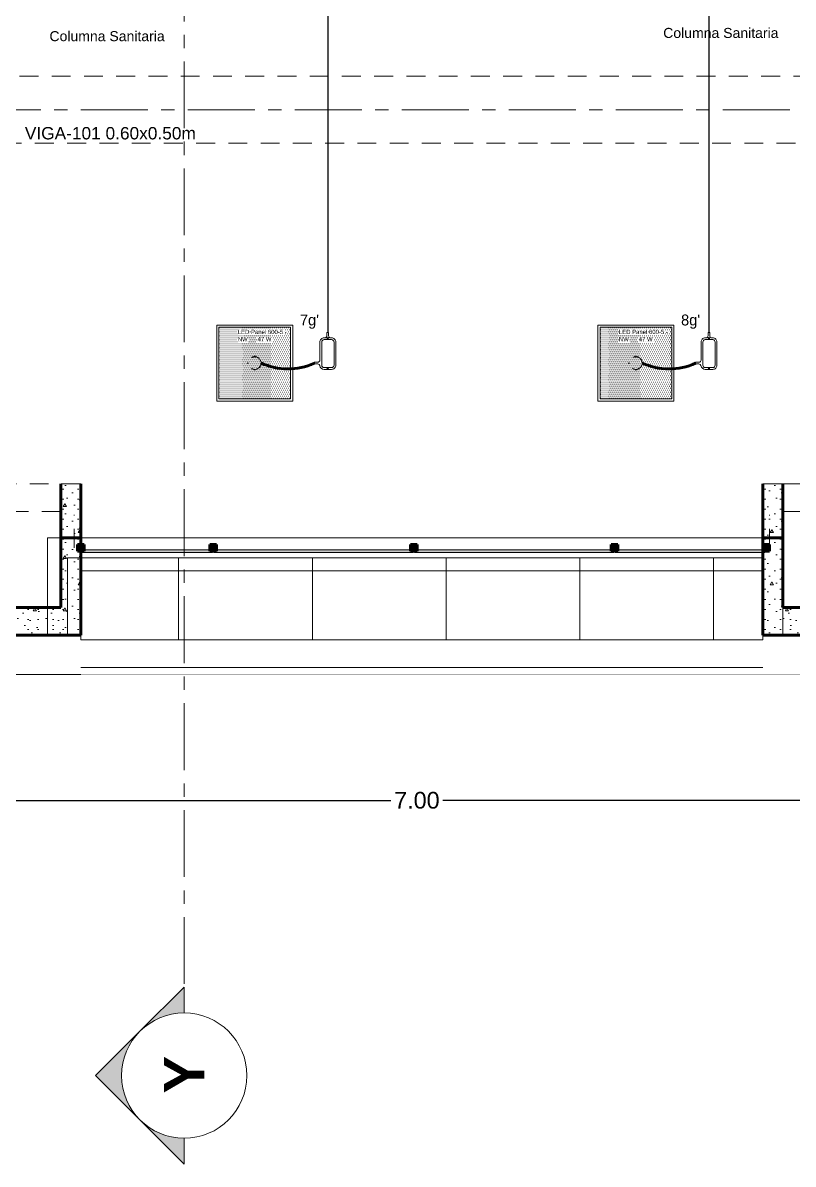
# Model space of a CAD drawing. Header units: inches. Extents: x -38 to 5698, y -33 to 92.
# Drawn here: x 130.34 to 136.1, y -0.44 to 8.1 of the extents above; entities that cross this region are included whole.
import ezdxf
from ezdxf.lldxf.tags import DXFTag

# ---------------------------------------------------------------- set-up
doc = ezdxf.new("R2010")
doc.units = ezdxf.units.IN
doc.header["$MEASUREMENT"] = 0
doc.set_wipeout_variables(frame=1)
doc.header["$PDMODE"] = 1
for name, pattern in [('CONTINUA', [0]), ('DASHED', [0.75, 0.5, -0.25]), ('Hidden Line', [0.195611, 0.141111, -0.0545]), ('HIDDEN2', [0.1875, 0.125, -0.0625]), ('Línea Oculta', [0.195611, 0.141111, -0.0545]), ('Punto & Raya', [0.65, 0.5, -0.075, 0, -0.075]), ('Wipeout_Contour', [1, 0, -1])]:
    doc.linetypes.add(name, pattern=pattern)
for name, color, linetype, lineweight in [('00_IE_Luminarias', 6, 'Continuous', 30), ('ALUMBRADO_CONDUIT', 30, 'CONDUIT1', 30), ('CABLEADO EXT.', 3, 'PVCSUBT', 30), ('Luminarias', 5, 'Continuous', 20), ('Simb_Alumbrado', 140, 'CONTINUA', 30)]:
    doc.layers.add(name, color=color, linetype=linetype, lineweight=lineweight)
for name, color, linetype in [('02 _ ARQ _ ALB _ Cotas Ejes', 7, 'Continuous'), ('02 _ ARQ _ ALB _ Ejes Generales', 7, 'Continuous'), ('02 _ ARQ _ ZON _ Espacio.3D', 7, 'Continuous'), ('08 _ STR _ EXT _ 07 Losa Aligerada', 7, 'Continuous'), ('08 _ STR _ EXT _ 08 Placas', 7, 'Continuous'), ('08 _ STR _ EXT _ 08 Placas Inclinadas', 7, 'Continuous'), ('08 _ STR _ EXT _ 09 Vigas', 7, 'Continuous'), ('Acabado - Muros', 7, 'Continuous'), ('Dibujo 2D - General', 7, 'Continuous'), ('Estructura - 03 LOSA', 7, 'Continuous'), ('Marcador - Secciones', 251, 'Continuous'), ('Notas - Etiquetas', 251, 'Continuous')]:
    doc.layers.add(name, color=color, linetype=linetype)
doc.styles.add('Estilo_Generado_1', font='swisseb.ttf')
doc.styles.add('Estilo_Generado_4', font='swisse.ttf')
doc.styles.add('{18b73a54-fa43-428c-adcb-c1c7bbdf2c84}', font='Simplex.shx')
tags = doc.linetypes.add('CONDUIT', pattern='A,1.5,-0.210535,["con",{18b73a54-fa43-428c-adcb-c1c7bbdf2c84},S=0.2,R=0,X=0,Y=-0.065594],-0.702384', length=2.412919).pattern_tags.tags
tags[6] = DXFTag(74, 10)
tags = doc.linetypes.add('CONDUIT1', pattern='A,1,-0.19772,["con",{18b73a54-fa43-428c-adcb-c1c7bbdf2c84},S=0.2,R=0,X=0,Y=-0.065594],-0.593642', length=1.791362).pattern_tags.tags
tags[6] = DXFTag(74, 10)
tags = doc.linetypes.add('PVCSUBT', pattern='A,0.6,-0.3,0.6,-0.075691,["PVC",Standard,S=0.2,R=0,X=0,Y=-0.093724],-0.621005', length=2.196696).pattern_tags.tags
tags[10] = DXFTag(74, 10)
doc.dimstyles.new('Estilo_Generado__1', dxfattribs={"dimtxt": 0.125, "dimasz": 0.095, "dimexe": 0.18, "dimexo": 0.3, "dimgap": 0, "dimtad": 0, "dimtih": 1, "dimtoh": 1, "dimzin": 0, "dimdsep": 46, "dimtxsty": 'Estilo_Generado_4', "dimblk": 'ARROWHEAD_6', "dimblk1": 'ARROWHEAD_6', "dimblk2": 'ARROWHEAD_6', "dimcen": 0.09, "dimse1": 1, "dimse2": 1, "dimclrd": 144, "dimclre": 144, "dimclrt": 7, "dimadec": 0, "dimazin": 0, "dimtfac": 1, "dimtdec": 4, "dimtmove": 0, "dimatfit": 3, "dimfxl": 1, "dimtolj": 1, "dimtzin": 0, "dimarcsym": 0})
pattern_1 = [(0, (92.5, 3e-09), (0, 0.3897114), [0.024375, -0.200625]), (0, (92.6125, 0.19486), (0, 0.3897114), [0.024375, -0.200625]), (60, (92.5, 3e-09), (-0.3375, 0.1948557), [0.024375, -0.200625]), (60, (92.725, 3e-09), (-0.3375, 0.1948557), [0.024375, -0.200625]), (120, (92.5244, 3e-09), (0.3375, 0.1948557), [0.024375, -0.200625]), (120, (92.7494, 3e-09), (0.3375, 0.1948557), [0.024375, -0.200625]), (0, (92.500015, 0.0375), (0, 0.075), [0, -0.075, 0, -0.1125]), (45, (92.537515, 0.0375), (-0.05303301, 0.05303301), [0, -0.05625, 0, -0.09375])]

# ---------------------------------------------------------------- blocks, each defined once
blk = doc.blocks.new('ARROWHEAD_6')
at = {"color": 0, "linetype": 'Continuous', "lineweight": 0}
for p, q in [((0, 0), (-1, 0)), ((-0.5, -0.5), (0.5, 0.5))]:
    blk.add_line(p, q, dxfattribs=at)
blk = doc.blocks.new('*D91', base_point=(804.059, 0))
at = {"layer": '02 _ ARQ _ ALB _ Cotas Ejes', "color": 144, "linetype": 'Continuous', "lineweight": -2, "transparency": 16777216}
for p, q in [((129.915, 2.2841), (133.0886, 2.2841)), ((136.725, 2.2841), (133.4761, 2.2841))]:
    blk.add_line(p, q, dxfattribs=at)
at = {"layer": 'Defpoints', "color": 0, "linetype": 'Continuous', "lineweight": 40, "transparency": 16777216}
for p in [(129.82, 7.45), (136.82, 7.45), (136.82, 2.2841)]:
    blk.add_point(p, dxfattribs=at)
at = {"layer": '02 _ ARQ _ ALB _ Cotas Ejes', "color": 144, "linetype": 'Continuous', "lineweight": -2, "transparency": 16777216, "xscale": 0.095, "yscale": 0.095, "zscale": 0.095, "rotation": 180}
blk.add_blockref('ARROWHEAD_6', (129.82, 2.2841), dxfattribs=at)
at = {"layer": '02 _ ARQ _ ALB _ Cotas Ejes', "color": 144, "linetype": 'Continuous', "lineweight": -2, "transparency": 16777216, "xscale": 0.095, "yscale": 0.095, "zscale": 0.095}
blk.add_blockref('ARROWHEAD_6', (136.82, 2.2841), dxfattribs=at)
at = {"layer": '02 _ ARQ _ ALB _ Cotas Ejes', "color": 7, "linetype": 'Continuous', "lineweight": 13, "transparency": 16777216, "insert": (133.2824, 2.2841), "char_height": 0.125, "attachment_point": 5, "style": 'Estilo_Generado_4'}
blk.add_mtext('\\A1;7.00', dxfattribs=at)
blk = doc.blocks.new('*U270')
at = {"layer": 'Luminarias', "linetype": 'DASHED', "lineweight": 0, "ltscale": 0.05}
blk.add_lwpolyline([(0, -0.0045), (0, 0.0045)], dxfattribs=at)
blk = doc.blocks.new('*U271')
at = {"color": 0, "linetype": 'ByBlock', "lineweight": -2, "transparency": 16777216}
for p, rotation in [((-0.05, 0), 90), ((0, -0.05), 180), ((0.05, 0), 269.9999999999999)]:
    blk.add_blockref('*U270', p, dxfattribs=dict(at, rotation=rotation))
blk.add_blockref('*U270', (0, 0.05), dxfattribs=at)
blk = doc.blocks.new('PANEL LED 50W')
at = {"layer": 'Luminarias'}
h = blk.add_hatch(dxfattribs=at)
h.set_pattern_fill('DOTS', color=4, scale=0.009097)
h.set_pattern_definition([(0, (0, -2e-14), (0.0072206, 0.01444116), [0, -0.01444116])])
h.paths.add_polyline_path([(-0.2574, -0.2574), (0.2574, -0.2574), (0.2574, 0.2574), (-0.2574, 0.2574)])
h.paths.add_polyline_path([(-0.1296, 0.0974), (0.1849, 0.0974), (0.1849, 0.2469), (-0.1296, 0.2469)], flags=24)
at = {"layer": 'Luminarias', "color": 4, "lineweight": 0}
for points in [[(-0.2729, 0.2729), (0.2729, 0.2729), (0.2729, -0.2729), (-0.2729, -0.2729)], [(-0.2574, -0.2574), (0.2574, -0.2574), (0.2574, 0.2574), (-0.2574, 0.2574)]]:
    blk.add_lwpolyline(points, close=True, dxfattribs=at)
at = {"layer": 'Luminarias', "color": 4, "linetype": 'DASHED', "lineweight": 0, "ltscale": 0.01}
blk.add_circle((0, 0), 0.0455, dxfattribs=at)
at = {"color": 4}
blk.add_blockref('*U271', (0, 0), dxfattribs=at)
at = {"layer": 'Luminarias', "color": 4, "insert": (-0.1218, 0.2392), "char_height": 0.030929, "width": 0.382855, "attachment_point": 1}
blk.add_mtext('{\\Ftxt|c0;LED Panel 600-5 - NW      47 W}', dxfattribs=at)
blk = doc.blocks.new('CAJA OVAL TIPO L')
at = {"layer": 'Simb_Alumbrado', "lineweight": 13}
blk.add_lwpolyline([(-0.0491, -0.079), (-0.0491, -0.0343, -0.380413), (-0.0258, -0.0088), (-0.0258, -0.0088, 0.341426), (-0.0164, 0.0033), (-0.0164, 0.0236), (-0.0063, 0.0236), (-0.0063, 0.0033, 0.414214), (0.0063, -0.0092), (0.1138, -0.0092, -0.414214), (0.1388, -0.0343), (0.1388, -0.0382, 0.414214), (0.1513, -0.0508), (0.1716, -0.0508), (0.1716, -0.0609), (0.1513, -0.0609, 0.414214), (0.1388, -0.0734), (0.1388, -0.079, -0.414214), (0.1138, -0.104), (-0.0241, -0.104, -0.414214), (-0.0491, -0.079, 0.414214)], format="xyb", dxfattribs=at)
for points in [[(-0.0483, -0.0558), (-0.0395, -0.0558)], [(-0.0439, -0.0514), (-0.0439, -0.0602)], [(0.1323, -0.0558), (0.1411, -0.0558)], [(0.1367, -0.0514), (0.1367, -0.0602)]]:
    blk.add_lwpolyline(points, dxfattribs=at)
blk.add_lwpolyline([(-0.0241, -0.0199), (0.1138, -0.0199, -0.414214), (0.1282, -0.0343), (0.1282, -0.079, -0.414214), (0.1138, -0.0934), (-0.0241, -0.0934, -0.414214), (-0.0384, -0.079), (-0.0384, -0.0343, -0.414214)], format="xyb", close=True, dxfattribs=at)
for centre in [(-0.0439, -0.0558), (0.1367, -0.0558)]:
    blk.add_circle(centre, 0.00438, dxfattribs=at)

msp = doc.modelspace()

# ---------------------------------------------------------------- hatches: boundary and pattern name
at = {"layer": '08 _ STR _ EXT _ 08 Placas', "linetype": 'Continuous', "lineweight": 9}
h = msp.add_hatch(dxfattribs=at)
h.set_pattern_fill('HORMIGÓN_EN_MASA_0002', color=250, style=0, pattern_type=2)
h.set_pattern_definition(pattern_1)
h.paths.add_polyline_path([(130.7699, 4.6516), (130.6199, 4.6516), (130.6199, 4.4445), (130.7699, 4.4445)])
h = msp.add_hatch(dxfattribs=at)
h.set_pattern_fill('HORMIGÓN_EN_MASA_0002', color=250, style=0, pattern_type=2)
h.set_pattern_definition(pattern_1)
h.paths.add_polyline_path([(136.0199, 4.6516), (135.8699, 4.6516), (135.8699, 4.4445), (136.0199, 4.4445)])
at = {"layer": 'Acabado - Muros', "linetype": 'Continuous', "lineweight": 0}
for points in [[(130.7949, 4.1979), (130.7449, 4.1979), (130.7449, 4.1479), (130.7949, 4.1479)], [(131.7339, 4.1979), (131.7339, 4.1479), (131.7839, 4.1479), (131.7839, 4.1979)], [(133.2339, 4.1979), (133.2339, 4.1479), (133.2839, 4.1479), (133.2839, 4.1979)], [(134.7339, 4.1979), (134.7339, 4.1479), (134.7839, 4.1479), (134.7839, 4.1979)], [(135.8699, 4.1979), (135.8699, 4.1479), (135.9199, 4.1479), (135.9199, 4.1979)]]:
    msp.add_hatch(color=254, dxfattribs=at).paths.add_polyline_path(points)
at = {"layer": 'Marcador - Secciones', "linetype": 'Continuous', "lineweight": 13}
for points in [[(131.5425, 0.8878), (131.2112, 0.5566, -0.198912), (131.5425, 0.6938)], [(131.2112, -0.1059, -0.414214), (131.2112, 0.5566), (130.88, 0.2253)], [(131.5425, -0.4372), (131.5425, -0.2431, -0.198912), (131.2112, -0.1059)]]:
    msp.add_hatch(color=7, dxfattribs=at).paths.add_polyline_path(points)

# ---------------------------------------------------------------- linework, layer by layer
at = {"layer": '02 _ ARQ _ ALB _ Ejes Generales', "color": 251, "linetype": 'Punto & Raya', "lineweight": 13}
msp.add_line((148.07, 7.45), (97.3454, 7.45), dxfattribs=at)
at = {"layer": '02 _ ARQ _ ZON _ Espacio.3D', "color": 254, "linetype": 'Continuous', "lineweight": 0, "flags": 128}
msp.add_lwpolyline([(130.07, 17.35), (130.07, 7.7), (130.27, 7.7), (130.27, 7.2), (129.77, 7.2), (129.77, 3.7271), (130.6199, 3.7271), (130.6224, 4.6516), (130.7699, 4.6516), (130.7699, 4.2489), (135.8699, 4.2489), (135.8699, 4.6516), (136.0199, 4.6516), (136.0199, 3.7271), (136.87, 3.7271)], dxfattribs=at)
at = {"layer": '08 _ STR _ EXT _ 07 Losa Aligerada', "color": 254, "linetype": 'Continuous', "lineweight": 18, "flags": 128}
msp.add_lwpolyline([(122.9315, 6.0005), (129.57, 6.0005), (129.57, 3.3753), (137.07, 3.3753), (137.07, 6.05), (144.82, 6.05), (144.82, 14.9999)], dxfattribs=at)
at = {"layer": '08 _ STR _ EXT _ 08 Placas', "color": 7, "linetype": 'Continuous', "lineweight": 80, "flags": 128}
for points in [[(130.7699, 4.2489), (130.6199, 4.2489)], [(130.6199, 4.2489), (130.6199, 3.7271)], [(136.0199, 4.2489), (135.8699, 4.2489)], [(136.0199, 3.7271), (136.0199, 4.2489)]]:
    msp.add_lwpolyline(points, dxfattribs=at)
at = {"layer": '08 _ STR _ EXT _ 08 Placas Inclinadas', "color": 7, "linetype": 'Continuous', "lineweight": 80}
for p, q in [((130.6199, 4.6516), (130.6199, 3.7271)), ((136.0199, 3.7271), (136.0199, 4.6516)), ((130.6199, 3.7271), (129.77, 3.7271)), ((136.87, 3.7271), (136.0199, 3.7271))]:
    msp.add_line(p, q, dxfattribs=at)
at = {"layer": '08 _ STR _ EXT _ 08 Placas Inclinadas', "color": 251, "linetype": 'Línea Oculta', "lineweight": 13}
for p, q in [((130.6199, 4.4445), (129.77, 4.4445)), ((136.87, 4.4445), (136.0199, 4.4445))]:
    msp.add_line(p, q, dxfattribs=at)
at = {"layer": '08 _ STR _ EXT _ 08 Placas Inclinadas', "color": 251, "linetype": 'Línea Oculta', "lineweight": 13, "flags": 128}
for points in [[(130.7699, 4.6516), (129.77, 4.6516)], [(136.87, 4.6516), (135.8699, 4.6516)]]:
    msp.add_lwpolyline(points, dxfattribs=at)
at = {"layer": '08 _ STR _ EXT _ 09 Vigas', "color": 251, "linetype": 'Hidden Line', "lineweight": 13}
for p, q in [((130.07, 7.7), (136.57, 7.7)), ((144.07, 7.2), (101.57, 7.2))]:
    msp.add_line(p, q, dxfattribs=at)
at = {"layer": 'Acabado - Muros', "color": 251, "linetype": 'Línea Oculta', "lineweight": 13}
for p, q in [((130.7199, 4.1729), (130.7199, 4.4187)), ((135.9199, 4.1729), (135.9199, 4.4187))]:
    msp.add_line(p, q, dxfattribs=at)
at = {"layer": 'Acabado - Muros', "color": 7, "linetype": 'Continuous', "lineweight": 60}
for p, q in [((130.7949, 4.1979), (130.7449, 4.1979)), ((130.7449, 4.1979), (130.7449, 4.1479)), ((130.7949, 4.1979), (130.7949, 4.1479)), ((131.7339, 4.1979), (131.7339, 4.1479)), ((131.7839, 4.1979), (131.7339, 4.1979)), ((131.7839, 4.1979), (131.7839, 4.1479)), ((133.2339, 4.1979), (133.2339, 4.1479)), ((133.2839, 4.1979), (133.2339, 4.1979)), ((133.2839, 4.1979), (133.2839, 4.1479)), ((134.7339, 4.1979), (134.7339, 4.1479)), ((134.7839, 4.1979), (134.7339, 4.1979)), ((134.7839, 4.1979), (134.7839, 4.1479)), ((135.8699, 4.1979), (135.8699, 4.1479)), ((135.9199, 4.1979), (135.8699, 4.1979)), ((135.9199, 4.1979), (135.9199, 4.1479)), ((130.7949, 4.1479), (130.7449, 4.1479)), ((131.7839, 4.1479), (131.7339, 4.1479)), ((133.2839, 4.1479), (133.2339, 4.1479)), ((134.7839, 4.1479), (134.7339, 4.1479)), ((135.9199, 4.1479), (135.8699, 4.1479))]:
    msp.add_line(p, q, dxfattribs=at)
at = {"layer": 'ALUMBRADO_CONDUIT', "color": 30, "lineweight": 30, "ltscale": 0.4, "true_color": 0xf26722}
for p, q in [((132.6156, 8.7754), (132.6157, 5.7846)), ((135.4656, 8.7754), (135.4657, 5.7846))]:
    msp.add_line(p, q, dxfattribs=at)
at = {"layer": 'CABLEADO EXT.', "color": 3, "lineweight": 80}
for centre in [(132.3176, 5.9875), (135.1676, 5.9875)]:
    msp.add_arc(centre, 0.4764, 245.15063, 294.62977, dxfattribs=at)
at = {"layer": 'Marcador - Secciones', "color": 7, "linetype": 'Continuous', "lineweight": 13, "flags": 128}
for points in [[(131.2112, 0.5566), (131.5425, 0.8878), (131.5425, 0.6938, 0.198912)], [(131.2112, -0.1059), (131.5425, -0.4372), (131.5425, -0.2431, -0.198912)]]:
    msp.add_lwpolyline(points, format="xyb", dxfattribs=at)
msp.add_lwpolyline([(131.2112, 0.5566), (130.88, 0.2253), (131.2112, -0.1059)], dxfattribs=at)
at = {"layer": 'Marcador - Secciones', "color": 7, "linetype": 'Continuous', "lineweight": 13}
msp.add_circle((131.5425, 0.2253), 0.4685, dxfattribs=at)

# ---------------------------------------------------------------- block references
at = {"layer": 'ALUMBRADO_CONDUIT', "xscale": 1.041283452965173, "yscale": 1.041283452965173, "zscale": 1.041283452965173}
for p in [(132.07, 5.5552), (134.92, 5.5552)]:
    msp.add_blockref('PANEL LED 50W', p, dxfattribs=at)
at = {"layer": 'ALUMBRADO_CONDUIT', "linetype": 'CONDUIT', "lineweight": 30, "xscale": 1.253906979044094, "yscale": 1.253906979044094, "zscale": 1.253906979044094, "rotation": 90}
for p in [(132.5457, 5.5694), (135.3957, 5.5694)]:
    msp.add_blockref('CAJA OVAL TIPO L', p, dxfattribs=at)

# ---------------------------------------------------------------- texts
at = {"layer": '00_IE_Luminarias', "color": 6, "linetype": 'HIDDEN2'}
for s, p in [("7g'", (132.4078, 5.8364)), ("8g'", (135.2579, 5.8364))]:
    msp.add_text(s, height=0.08174, dxfattribs=at).set_placement(p)
at = {"layer": 'Marcador - Secciones', "color": 5, "lineweight": 25, "insert": (131.6925, 0.3721), "char_height": 0.3, "attachment_point": 9, "rotation": 90, "style": 'Estilo_Generado_1'}
msp.add_mtext('\\A1;{\\pqr;\\pt0;\\fSwis721 Ex BT|b1|i0|c0|p34;Y}', dxfattribs=at)
at = {"layer": 'Notas - Etiquetas', "color": 8, "linetype": 'Continuous', "lineweight": 35, "char_height": 0.075, "attachment_point": 4, "style": 'Estilo_Generado_4'}
for insert in [(130.5348, 7.9997), (135.1244, 8.0239)]:
    msp.add_mtext('\\A1;{\\pql;\\fSwis721 Ex BT|b0|i0|c0|p34;Columna Sanitaria}', dxfattribs=dict(at, insert=insert))
at = {"layer": 'Notas - Etiquetas', "color": 8, "linetype": 'Continuous', "lineweight": 13, "insert": (130.3509, 7.2267), "char_height": 0.0925, "attachment_point": 7, "style": 'Estilo_Generado_4'}
msp.add_mtext('\\A1;{\\pql;\\fSwis721 Ex BT|b0|i0|c0|p34;VIGA-101\\fSwis721 Ex BT|b0|i0|c0|p34; \\fSwis721 Ex BT|b0|i0|c0|p34;0.60\\fSwis721 Ex BT|b0|i0|c0|p34;x\\fSwis721 Ex BT|b0|i0|c0|p34;0.50\\fSwis721 Ex BT|b0|i0|c0|p34;m}', dxfattribs=at)

# ---------------------------------------------------------------- next in the draw order: wipeouts: each hides what was drawn before it
at = {"color": 254, "linetype": 'Wipeout_Contour', "lineweight": 0, "ltscale": 3379.550496}
msp.add_wipeout([(130.7699, 3.486), (130.7699, 4.0989), (135.8699, 4.0989), (135.8699, 3.486)], dxfattribs=at).dxf.layer = 'Dibujo 2D - General'

# ---------------------------------------------------------------- next in the draw order: hatches: boundary and pattern name
at = {"layer": '08 _ STR _ EXT _ 08 Placas', "linetype": 'Continuous', "lineweight": 9}
h = msp.add_hatch(dxfattribs=at)
h.set_pattern_fill('HORMIGÓN_EN_MASA_0002', color=250, style=0, pattern_type=2)
h.set_pattern_definition(pattern_1)
h.paths.add_polyline_path([(130.7699, 4.4445), (130.6199, 4.4445), (130.6199, 3.7271), (130.7699, 3.7271)])
h = msp.add_hatch(dxfattribs=at)
h.set_pattern_fill('HORMIGÓN_EN_MASA_0002', color=250, style=0, pattern_type=2)
h.set_pattern_definition(pattern_1)
h.paths.add_polyline_path([(136.0199, 4.4445), (135.8699, 4.4445), (135.8699, 3.7271), (136.0199, 3.7271)])
h = msp.add_hatch(dxfattribs=at)
h.set_pattern_fill('HORMIGÓN_EN_MASA_0002', color=250, style=0, pattern_type=2)
h.set_pattern_definition(pattern_1)
h.paths.add_polyline_path([(130.7699, 3.7271), (130.7699, 4.2489), (130.6199, 4.2489), (130.6199, 3.7271)])
h = msp.add_hatch(dxfattribs=at)
h.set_pattern_fill('HORMIGÓN_EN_MASA_0002', color=250, style=0, pattern_type=2)
h.set_pattern_definition(pattern_1)
h.paths.add_polyline_path([(136.0199, 3.7271), (136.0199, 4.2489), (135.8699, 4.2489), (135.8699, 3.7271)])
at = {"layer": 'Acabado - Muros', "linetype": 'Continuous', "lineweight": 9}
for points in [[(130.7799, 4.1379), (131.7539, 4.1379), (131.7539, 4.1579), (130.7799, 4.1579)], [(131.7639, 4.1379), (133.2539, 4.1379), (133.2539, 4.1579), (131.7639, 4.1579)], [(133.2639, 4.1379), (134.7539, 4.1379), (134.7539, 4.1579), (133.2639, 4.1579)], [(134.7639, 4.1379), (135.8849, 4.1379), (135.8849, 4.1579), (134.7639, 4.1579)]]:
    msp.add_hatch(color=250, dxfattribs=at).paths.add_polyline_path(points)
at = {"layer": 'Dibujo 2D - General', "linetype": 'Continuous', "lineweight": 13}
h = msp.add_hatch(dxfattribs=at)
h.set_pattern_fill('CEMENTO_PULIDO_Y_BRUÑADO_FA', color=251, style=0, pattern_type=2)
h.set_pattern_definition([(0, (92.5, 3e-09), (0, 1), []), (90, (92.5, 3e-09), (-1, 0), [])])
h.paths.add_polyline_path([(130.7699, 3.486), (130.7699, 4.0989), (135.8699, 4.0989), (135.8699, 3.486)])

# ---------------------------------------------------------------- next in the draw order: linework, layer by layer
at = {"layer": '08 _ STR _ EXT _ 08 Placas', "color": 7, "linetype": 'Continuous', "lineweight": 80, "flags": 128}
for points in [[(130.7699, 3.7271), (130.7699, 4.2489)], [(135.8699, 4.2489), (135.8699, 3.7271)]]:
    msp.add_lwpolyline(points, dxfattribs=at)
at = {"layer": '08 _ STR _ EXT _ 08 Placas Inclinadas', "color": 251, "linetype": 'Línea Oculta', "lineweight": 13, "flags": 128}
for points in [[(130.7699, 3.7271), (130.7699, 4.6516)], [(135.8699, 3.7271), (135.8699, 4.6516)]]:
    msp.add_lwpolyline(points, dxfattribs=at)
at = {"layer": 'Acabado - Muros', "color": 7, "linetype": 'Continuous', "lineweight": 13, "flags": 128}
for points in [[(130.7799, 4.1379), (130.7799, 4.1579), (131.7539, 4.1579), (131.7539, 4.1379)], [(131.7639, 4.1379), (131.7639, 4.1579), (133.2539, 4.1579), (133.2539, 4.1379)], [(133.2639, 4.1379), (133.2639, 4.1579), (134.7539, 4.1579), (134.7539, 4.1379)], [(134.7639, 4.1379), (134.7639, 4.1579), (135.8849, 4.1579), (135.8849, 4.1379)]]:
    msp.add_lwpolyline(points, close=True, dxfattribs=at)
at = {"layer": 'Dibujo 2D - General', "color": 251, "linetype": 'Continuous', "lineweight": 13, "flags": 128}
msp.add_lwpolyline([(130.7699, 3.486), (130.7699, 4.0989), (135.8699, 4.0989), (135.8699, 3.486)], close=True, dxfattribs=at)
at = {"layer": 'Estructura - 03 LOSA', "color": 7, "linetype": 'Continuous', "lineweight": 18, "flags": 128}
msp.add_lwpolyline([(136.0199, 4.2489), (130.5199, 4.2489), (130.5199, 3.4801), (130.6699, 3.4801), (130.6699, 4.0989), (135.8699, 4.0989), (135.8699, 3.4801), (136.0199, 3.4801)], close=True, dxfattribs=at)

# ---------------------------------------------------------------- next in the draw order: wipeouts: each hides what was drawn before it
at = {"color": 254, "linetype": 'Wipeout_Contour', "lineweight": 0, "ltscale": 3366.950375}
msp.add_wipeout([(129.57, 3.2253), (130.7699, 3.2253), (130.7699, 3.5201), (129.6113, 3.5201)], dxfattribs=at).dxf.layer = '08 _ STR _ EXT _ 08 Placas Inclinadas'

# ---------------------------------------------------------------- next in the draw order: hatches: boundary and pattern name
at = {"layer": '08 _ STR _ EXT _ 08 Placas Inclinadas', "linetype": 'Continuous', "lineweight": 9}
h = msp.add_hatch(dxfattribs=at)
h.set_pattern_fill('HORMIGÓN_EN_MASA_0002', style=0, pattern_type=2)
h.set_pattern_definition(pattern_1)
h.paths.add_polyline_path([(130.6199, 3.7271), (129.77, 3.7271), (129.77, 3.5201), (130.6199, 3.5201)])
h = msp.add_hatch(dxfattribs=at)
h.set_pattern_fill('HORMIGÓN_EN_MASA_0002', style=0, pattern_type=2)
h.set_pattern_definition(pattern_1)
h.paths.add_polyline_path([(130.7699, 3.7271), (130.6199, 3.7271), (130.6199, 3.5201), (130.7699, 3.5201)])

# ---------------------------------------------------------------- next in the draw order: linework, layer by layer
at = {"layer": '08 _ STR _ EXT _ 08 Placas Inclinadas', "color": 7, "linetype": 'Continuous', "lineweight": 80}
msp.add_line((129.6113, 3.5201), (130.7699, 3.5201), dxfattribs=at)
at = {"layer": '08 _ STR _ EXT _ 08 Placas Inclinadas', "color": 7, "linetype": 'Continuous', "lineweight": 80, "flags": 128}
msp.add_lwpolyline([(130.7699, 3.5201), (130.7699, 4.6516)], dxfattribs=at)
at = {"layer": '08 _ STR _ EXT _ 08 Placas Inclinadas', "color": 7, "linetype": 'Continuous', "lineweight": 13, "flags": 128}
for points in [[(130.7699, 3.486), (130.7699, 3.5201)], [(129.57, 3.2253), (137.07, 3.2253)]]:
    msp.add_lwpolyline(points, dxfattribs=at)

# ---------------------------------------------------------------- next in the draw order: wipeouts: each hides what was drawn before it
at = {"color": 254, "linetype": 'Wipeout_Contour', "lineweight": 0, "ltscale": 3392.136378}
msp.add_wipeout([(135.8699, 3.2253), (137.07, 3.2253), (137.0287, 3.5201), (135.8699, 3.5201)], dxfattribs=at).dxf.layer = '08 _ STR _ EXT _ 08 Placas Inclinadas'

# ---------------------------------------------------------------- next in the draw order: hatches: boundary and pattern name
at = {"layer": '08 _ STR _ EXT _ 08 Placas Inclinadas', "linetype": 'Continuous', "lineweight": 9}
h = msp.add_hatch(dxfattribs=at)
h.set_pattern_fill('HORMIGÓN_EN_MASA_0002', style=0, pattern_type=2)
h.set_pattern_definition(pattern_1)
h.paths.add_polyline_path([(136.0199, 3.7271), (135.8699, 3.7271), (135.8699, 3.5201), (136.0199, 3.5201)])
h = msp.add_hatch(dxfattribs=at)
h.set_pattern_fill('HORMIGÓN_EN_MASA_0002', style=0, pattern_type=2)
h.set_pattern_definition(pattern_1)
h.paths.add_polyline_path([(136.87, 3.7271), (136.0199, 3.7271), (136.0199, 3.5201), (136.87, 3.5201)])

# ---------------------------------------------------------------- next in the draw order: linework, layer by layer
at = {"layer": '08 _ STR _ EXT _ 08 Placas Inclinadas', "color": 7, "linetype": 'Continuous', "lineweight": 80}
msp.add_line((135.8699, 3.5201), (137.07, 3.5201), dxfattribs=at)
at = {"layer": '08 _ STR _ EXT _ 08 Placas Inclinadas', "color": 7, "linetype": 'Continuous', "lineweight": 80, "flags": 128}
msp.add_lwpolyline([(135.8699, 3.5201), (135.8699, 4.6516)], dxfattribs=at)
at = {"layer": '08 _ STR _ EXT _ 08 Placas Inclinadas', "color": 7, "linetype": 'Continuous', "lineweight": 13, "flags": 128}
msp.add_lwpolyline([(135.8699, 3.486), (135.8699, 3.5201)], dxfattribs=at)

# ---------------------------------------------------------------- next in the draw order: wipeouts: each hides what was drawn before it
at = {"color": 254, "linetype": 'Wipeout_Contour', "lineweight": 0, "ltscale": 3379.541211}
msp.add_wipeout([(130.7699, 3.2253), (135.8699, 3.2253), (135.8699, 3.2789), (130.7699, 3.2789)], dxfattribs=at).dxf.layer = '08 _ STR _ EXT _ 08 Placas Inclinadas'

# ---------------------------------------------------------------- next in the draw order: wipeouts: each hides what was drawn before it
at = {"color": 254, "linetype": 'Wipeout_Contour', "lineweight": 0, "ltscale": 3379.54328}
msp.add_wipeout([(130.7699, 3.2789), (135.8699, 3.2789), (135.8699, 3.486), (130.7699, 3.486)], dxfattribs=at).dxf.layer = '08 _ STR _ EXT _ 08 Placas Inclinadas'

# ---------------------------------------------------------------- next in the draw order: linework, layer by layer
at = {"layer": '08 _ STR _ EXT _ 08 Placas Inclinadas', "color": 7, "linetype": 'Continuous', "lineweight": 13}
msp.add_line((130.7699, 3.2789), (135.8699, 3.2789), dxfattribs=at)
at = {"layer": '08 _ STR _ EXT _ 08 Placas Inclinadas', "color": 7, "linetype": 'Continuous', "lineweight": 13, "flags": 128}
msp.add_lwpolyline([(135.8699, 3.486), (130.7699, 3.486)], dxfattribs=at)
at = {"layer": 'Marcador - Secciones', "color": 251, "linetype": 'Punto & Raya', "lineweight": 13}
msp.add_line((131.5425, 46.2111), (131.5425, 0.8878), dxfattribs=at)

# ---------------------------------------------------------------- next in the draw order: dimensions: what is measured, and where the dimension line sits
at = {"layer": '02 _ ARQ _ ALB _ Cotas Ejes', "color": 144, "linetype": 'Continuous', "lineweight": 13}
dim = msp.add_linear_dim(base=(136.82, 2.2841), p1=(129.82, 7.45), p2=(136.82, 7.45), dimstyle='Estilo_Generado__1', dxfattribs=at)
dim.commit()
dim.dimension.update_dxf_attribs({"geometry": '*D91', "text_midpoint": (133.2824, 2.2841), "dimtype": 160})

doc.saveas('drawing.dxf')
